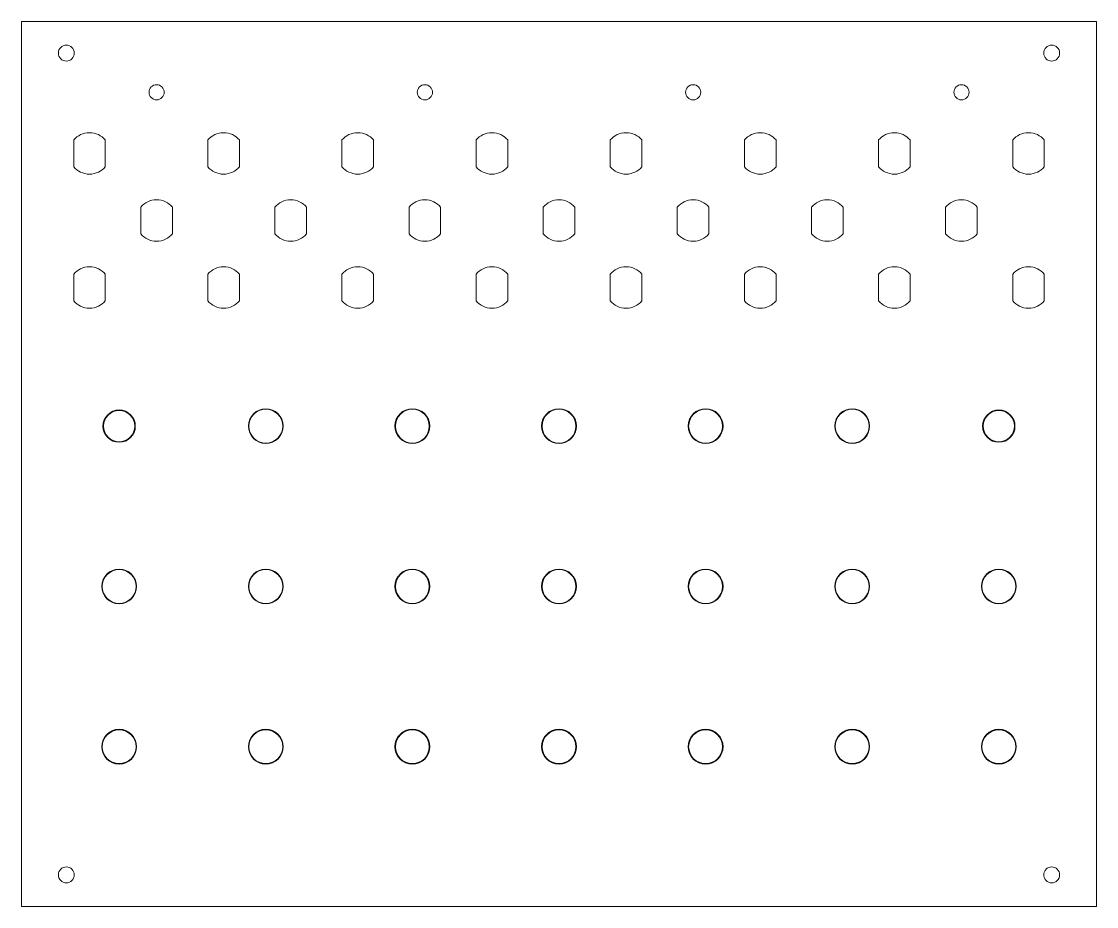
# Model space of a CAD drawing. Header units: millimetres. Extents: x 223 to 439, y -178 to 0.
import ezdxf

# ---------------------------------------------------------------- set-up
doc = ezdxf.new("R2010")
doc.units = ezdxf.units.MM
doc.header["$MEASUREMENT"] = 0
doc.layers.add('drill', color=7, linetype='Continuous', lineweight=0)

# ---------------------------------------------------------------- blocks, each defined once
blk = doc.blocks.new('Block_0')
at = {"layer": 'drill', "transparency": 33554687}
h = blk.add_hatch(color=230, dxfattribs=at)
h.dxf.hatch_style = 2
edge = h.paths.add_edge_path()
edge.add_spline(control_points=[(242.62, -78.09), (240.83, -78.09), (239.37, -79.55), (239.37, -81.34), (239.37, -83.14), (240.83, -84.59), (242.62, -84.59), (244.42, -84.59), (245.87, -83.14), (245.87, -81.34), (245.87, -79.55), (244.42, -78.09), (242.62, -78.09), (242.62, -78.09), (242.62, -78.09), (242.62, -78.09)], knot_values=[0, 0, 0, 0, 1, 1, 1, 2, 2, 2, 3, 3, 3, 4, 4, 4, 5, 5, 5, 5], degree=3, periodic=0)
edge = h.paths.add_edge_path()
edge.add_spline(control_points=[(242.62, -78.19), (244.36, -78.19), (245.77, -79.61), (245.77, -81.34), (245.77, -83.08), (244.36, -84.49), (242.62, -84.49), (240.89, -84.49), (239.47, -83.08), (239.47, -81.34), (239.47, -79.61), (240.89, -78.19), (242.62, -78.19)], knot_values=[0, 0, 0, 0, 1, 1, 1, 2, 2, 2, 3, 3, 3, 4, 4, 4, 4], degree=3, periodic=0)
edge.add_line((242.62, -78.19), (242.62, -78.19))
h = blk.add_hatch(color=230, dxfattribs=at)
h.dxf.hatch_style = 2
edge = h.paths.add_edge_path()
edge.add_spline(control_points=[(272.07, -77.84), (270.14, -77.84), (268.57, -79.41), (268.57, -81.34), (268.57, -83.28), (270.14, -84.84), (272.07, -84.84), (274, -84.84), (275.57, -83.28), (275.57, -81.34), (275.57, -79.41), (274, -77.84), (272.07, -77.84), (272.07, -77.84), (272.07, -77.84), (272.07, -77.84)], knot_values=[0, 0, 0, 0, 1, 1, 1, 2, 2, 2, 3, 3, 3, 4, 4, 4, 5, 5, 5, 5], degree=3, periodic=0)
edge = h.paths.add_edge_path()
edge.add_spline(control_points=[(272.07, -77.94), (273.94, -77.94), (275.47, -79.47), (275.47, -81.34), (275.47, -83.22), (273.94, -84.74), (272.07, -84.74), (270.19, -84.74), (268.67, -83.22), (268.67, -81.34), (268.67, -79.47), (270.19, -77.94), (272.07, -77.94)], knot_values=[0, 0, 0, 0, 1, 1, 1, 2, 2, 2, 3, 3, 3, 4, 4, 4, 4], degree=3, periodic=0)
edge.add_line((272.07, -77.94), (272.07, -77.94))
h = blk.add_hatch(color=230, dxfattribs=at)
h.dxf.hatch_style = 2
edge = h.paths.add_edge_path()
edge.add_spline(control_points=[(301.51, -77.84), (299.58, -77.84), (298.01, -79.41), (298.01, -81.34), (298.01, -83.28), (299.58, -84.84), (301.51, -84.84), (303.45, -84.84), (305.01, -83.28), (305.01, -81.34), (305.01, -79.41), (303.45, -77.84), (301.51, -77.84), (301.51, -77.84), (301.51, -77.84), (301.51, -77.84)], knot_values=[0, 0, 0, 0, 1, 1, 1, 2, 2, 2, 3, 3, 3, 4, 4, 4, 5, 5, 5, 5], degree=3, periodic=0)
edge = h.paths.add_edge_path()
edge.add_spline(control_points=[(301.51, -77.94), (303.39, -77.94), (304.91, -79.47), (304.91, -81.34), (304.91, -83.22), (303.39, -84.74), (301.51, -84.74), (299.64, -84.74), (298.11, -83.22), (298.11, -81.34), (298.11, -79.47), (299.64, -77.94), (301.51, -77.94)], knot_values=[0, 0, 0, 0, 1, 1, 1, 2, 2, 2, 3, 3, 3, 4, 4, 4, 4], degree=3, periodic=0)
edge.add_line((301.51, -77.94), (301.51, -77.94))
h = blk.add_hatch(color=230, dxfattribs=at)
h.dxf.hatch_style = 2
edge = h.paths.add_edge_path()
edge.add_spline(control_points=[(330.96, -77.84), (329.03, -77.84), (327.46, -79.41), (327.46, -81.34), (327.46, -83.28), (329.03, -84.84), (330.96, -84.84), (332.89, -84.84), (334.46, -83.28), (334.46, -81.34), (334.46, -79.41), (332.89, -77.84), (330.96, -77.84), (330.96, -77.84), (330.96, -77.84), (330.96, -77.84)], knot_values=[0, 0, 0, 0, 1, 1, 1, 2, 2, 2, 3, 3, 3, 4, 4, 4, 5, 5, 5, 5], degree=3, periodic=0)
edge = h.paths.add_edge_path()
edge.add_spline(control_points=[(330.96, -77.94), (332.83, -77.94), (334.36, -79.47), (334.36, -81.34), (334.36, -83.22), (332.83, -84.74), (330.96, -84.74), (329.08, -84.74), (327.56, -83.22), (327.56, -81.34), (327.56, -79.47), (329.08, -77.94), (330.96, -77.94)], knot_values=[0, 0, 0, 0, 1, 1, 1, 2, 2, 2, 3, 3, 3, 4, 4, 4, 4], degree=3, periodic=0)
edge.add_line((330.96, -77.94), (330.96, -77.94))
h = blk.add_hatch(color=230, dxfattribs=at)
h.dxf.hatch_style = 2
edge = h.paths.add_edge_path()
edge.add_spline(control_points=[(360.4, -77.84), (358.47, -77.84), (356.9, -79.41), (356.9, -81.34), (356.9, -83.28), (358.47, -84.84), (360.4, -84.84), (362.34, -84.84), (363.9, -83.28), (363.9, -81.34), (363.9, -79.41), (362.34, -77.84), (360.4, -77.84), (360.4, -77.84), (360.4, -77.84), (360.4, -77.84)], knot_values=[0, 0, 0, 0, 1, 1, 1, 2, 2, 2, 3, 3, 3, 4, 4, 4, 5, 5, 5, 5], degree=3, periodic=0)
edge = h.paths.add_edge_path()
edge.add_spline(control_points=[(360.4, -77.94), (362.28, -77.94), (363.8, -79.47), (363.8, -81.34), (363.8, -83.22), (362.28, -84.74), (360.4, -84.74), (358.53, -84.74), (357, -83.22), (357, -81.34), (357, -79.47), (358.53, -77.94), (360.4, -77.94)], knot_values=[0, 0, 0, 0, 1, 1, 1, 2, 2, 2, 3, 3, 3, 4, 4, 4, 4], degree=3, periodic=0)
edge.add_line((360.4, -77.94), (360.4, -77.94))
h = blk.add_hatch(color=230, dxfattribs=at)
h.dxf.hatch_style = 2
edge = h.paths.add_edge_path()
edge.add_spline(control_points=[(389.85, -77.84), (387.91, -77.84), (386.35, -79.41), (386.35, -81.34), (386.35, -83.28), (387.91, -84.84), (389.85, -84.84), (391.78, -84.84), (393.35, -83.28), (393.35, -81.34), (393.35, -79.41), (391.78, -77.84), (389.85, -77.84), (389.85, -77.84), (389.85, -77.84), (389.85, -77.84)], knot_values=[0, 0, 0, 0, 1, 1, 1, 2, 2, 2, 3, 3, 3, 4, 4, 4, 5, 5, 5, 5], degree=3, periodic=0)
edge = h.paths.add_edge_path()
edge.add_spline(control_points=[(389.85, -77.94), (391.72, -77.94), (393.25, -79.47), (393.25, -81.34), (393.25, -83.22), (391.72, -84.74), (389.85, -84.74), (387.97, -84.74), (386.45, -83.22), (386.45, -81.34), (386.45, -79.47), (387.97, -77.94), (389.85, -77.94)], knot_values=[0, 0, 0, 0, 1, 1, 1, 2, 2, 2, 3, 3, 3, 4, 4, 4, 4], degree=3, periodic=0)
edge.add_line((389.85, -77.94), (389.85, -77.94))
h = blk.add_hatch(color=230, dxfattribs=at)
h.dxf.hatch_style = 2
edge = h.paths.add_edge_path()
edge.add_spline(control_points=[(419.29, -78.09), (417.5, -78.09), (416.04, -79.55), (416.04, -81.34), (416.04, -83.14), (417.5, -84.59), (419.29, -84.59), (421.09, -84.59), (422.54, -83.14), (422.54, -81.34), (422.54, -79.55), (421.09, -78.09), (419.29, -78.09), (419.29, -78.09), (419.29, -78.09), (419.29, -78.09)], knot_values=[0, 0, 0, 0, 1, 1, 1, 2, 2, 2, 3, 3, 3, 4, 4, 4, 5, 5, 5, 5], degree=3, periodic=0)
edge = h.paths.add_edge_path()
edge.add_spline(control_points=[(419.29, -78.19), (421.03, -78.19), (422.44, -79.61), (422.44, -81.34), (422.44, -83.08), (421.03, -84.49), (419.29, -84.49), (417.56, -84.49), (416.14, -83.08), (416.14, -81.34), (416.14, -79.61), (417.56, -78.19), (419.29, -78.19)], knot_values=[0, 0, 0, 0, 1, 1, 1, 2, 2, 2, 3, 3, 3, 4, 4, 4, 4], degree=3, periodic=0)
edge.add_line((419.29, -78.19), (419.29, -78.19))
h = blk.add_hatch(color=230, dxfattribs=at)
h.dxf.hatch_style = 2
edge = h.paths.add_edge_path()
edge.add_spline(control_points=[(242.62, -110.05), (240.69, -110.05), (239.12, -111.61), (239.12, -113.55), (239.12, -115.48), (240.69, -117.05), (242.62, -117.05), (244.56, -117.05), (246.12, -115.48), (246.12, -113.55), (246.12, -111.61), (244.56, -110.05), (242.62, -110.05), (242.62, -110.05), (242.62, -110.05), (242.62, -110.05)], knot_values=[0, 0, 0, 0, 1, 1, 1, 2, 2, 2, 3, 3, 3, 4, 4, 4, 5, 5, 5, 5], degree=3, periodic=0)
edge = h.paths.add_edge_path()
edge.add_spline(control_points=[(242.62, -110.15), (244.5, -110.15), (246.02, -111.67), (246.02, -113.55), (246.02, -115.42), (244.5, -116.95), (242.62, -116.95), (240.75, -116.95), (239.22, -115.42), (239.22, -113.55), (239.22, -111.67), (240.75, -110.15), (242.62, -110.15)], knot_values=[0, 0, 0, 0, 1, 1, 1, 2, 2, 2, 3, 3, 3, 4, 4, 4, 4], degree=3, periodic=0)
edge.add_line((242.62, -110.15), (242.62, -110.15))
h = blk.add_hatch(color=230, dxfattribs=at)
h.dxf.hatch_style = 2
edge = h.paths.add_edge_path()
edge.add_spline(control_points=[(272.07, -110.05), (270.14, -110.05), (268.57, -111.61), (268.57, -113.55), (268.57, -115.48), (270.14, -117.05), (272.07, -117.05), (274, -117.05), (275.57, -115.48), (275.57, -113.55), (275.57, -111.61), (274, -110.05), (272.07, -110.05), (272.07, -110.05), (272.07, -110.05), (272.07, -110.05)], knot_values=[0, 0, 0, 0, 1, 1, 1, 2, 2, 2, 3, 3, 3, 4, 4, 4, 5, 5, 5, 5], degree=3, periodic=0)
edge = h.paths.add_edge_path()
edge.add_spline(control_points=[(272.07, -110.15), (273.94, -110.15), (275.47, -111.67), (275.47, -113.55), (275.47, -115.42), (273.94, -116.95), (272.07, -116.95), (270.19, -116.95), (268.67, -115.42), (268.67, -113.55), (268.67, -111.67), (270.19, -110.15), (272.07, -110.15)], knot_values=[0, 0, 0, 0, 1, 1, 1, 2, 2, 2, 3, 3, 3, 4, 4, 4, 4], degree=3, periodic=0)
edge.add_line((272.07, -110.15), (272.07, -110.15))
h = blk.add_hatch(color=230, dxfattribs=at)
h.dxf.hatch_style = 2
edge = h.paths.add_edge_path()
edge.add_spline(control_points=[(301.51, -110.05), (299.58, -110.05), (298.01, -111.61), (298.01, -113.55), (298.01, -115.48), (299.58, -117.05), (301.51, -117.05), (303.45, -117.05), (305.01, -115.48), (305.01, -113.55), (305.01, -111.61), (303.45, -110.05), (301.51, -110.05), (301.51, -110.05), (301.51, -110.05), (301.51, -110.05)], knot_values=[0, 0, 0, 0, 1, 1, 1, 2, 2, 2, 3, 3, 3, 4, 4, 4, 5, 5, 5, 5], degree=3, periodic=0)
edge = h.paths.add_edge_path()
edge.add_spline(control_points=[(301.51, -110.15), (303.39, -110.15), (304.91, -111.67), (304.91, -113.55), (304.91, -115.42), (303.39, -116.95), (301.51, -116.95), (299.64, -116.95), (298.11, -115.42), (298.11, -113.55), (298.11, -111.67), (299.64, -110.15), (301.51, -110.15)], knot_values=[0, 0, 0, 0, 1, 1, 1, 2, 2, 2, 3, 3, 3, 4, 4, 4, 4], degree=3, periodic=0)
edge.add_line((301.51, -110.15), (301.51, -110.15))
h = blk.add_hatch(color=230, dxfattribs=at)
h.dxf.hatch_style = 2
edge = h.paths.add_edge_path()
edge.add_spline(control_points=[(330.96, -110.05), (329.03, -110.05), (327.46, -111.61), (327.46, -113.55), (327.46, -115.48), (329.03, -117.05), (330.96, -117.05), (332.89, -117.05), (334.46, -115.48), (334.46, -113.55), (334.46, -111.61), (332.89, -110.05), (330.96, -110.05), (330.96, -110.05), (330.96, -110.05), (330.96, -110.05)], knot_values=[0, 0, 0, 0, 1, 1, 1, 2, 2, 2, 3, 3, 3, 4, 4, 4, 5, 5, 5, 5], degree=3, periodic=0)
edge = h.paths.add_edge_path()
edge.add_spline(control_points=[(330.96, -110.15), (332.83, -110.15), (334.36, -111.67), (334.36, -113.55), (334.36, -115.42), (332.83, -116.95), (330.96, -116.95), (329.08, -116.95), (327.56, -115.42), (327.56, -113.55), (327.56, -111.67), (329.08, -110.15), (330.96, -110.15)], knot_values=[0, 0, 0, 0, 1, 1, 1, 2, 2, 2, 3, 3, 3, 4, 4, 4, 4], degree=3, periodic=0)
edge.add_line((330.96, -110.15), (330.96, -110.15))
h = blk.add_hatch(color=230, dxfattribs=at)
h.dxf.hatch_style = 2
edge = h.paths.add_edge_path()
edge.add_spline(control_points=[(360.4, -110.05), (358.47, -110.05), (356.9, -111.61), (356.9, -113.55), (356.9, -115.48), (358.47, -117.05), (360.4, -117.05), (362.34, -117.05), (363.9, -115.48), (363.9, -113.55), (363.9, -111.61), (362.34, -110.05), (360.4, -110.05), (360.4, -110.05), (360.4, -110.05), (360.4, -110.05)], knot_values=[0, 0, 0, 0, 1, 1, 1, 2, 2, 2, 3, 3, 3, 4, 4, 4, 5, 5, 5, 5], degree=3, periodic=0)
edge = h.paths.add_edge_path()
edge.add_spline(control_points=[(360.4, -110.15), (362.28, -110.15), (363.8, -111.67), (363.8, -113.55), (363.8, -115.42), (362.28, -116.95), (360.4, -116.95), (358.53, -116.95), (357, -115.42), (357, -113.55), (357, -111.67), (358.53, -110.15), (360.4, -110.15)], knot_values=[0, 0, 0, 0, 1, 1, 1, 2, 2, 2, 3, 3, 3, 4, 4, 4, 4], degree=3, periodic=0)
edge.add_line((360.4, -110.15), (360.4, -110.15))
h = blk.add_hatch(color=230, dxfattribs=at)
h.dxf.hatch_style = 2
edge = h.paths.add_edge_path()
edge.add_spline(control_points=[(389.85, -110.05), (387.91, -110.05), (386.35, -111.61), (386.35, -113.55), (386.35, -115.48), (387.91, -117.05), (389.85, -117.05), (391.78, -117.05), (393.35, -115.48), (393.35, -113.55), (393.35, -111.61), (391.78, -110.05), (389.85, -110.05), (389.85, -110.05), (389.85, -110.05), (389.85, -110.05)], knot_values=[0, 0, 0, 0, 1, 1, 1, 2, 2, 2, 3, 3, 3, 4, 4, 4, 5, 5, 5, 5], degree=3, periodic=0)
edge = h.paths.add_edge_path()
edge.add_spline(control_points=[(389.85, -110.15), (391.72, -110.15), (393.25, -111.67), (393.25, -113.55), (393.25, -115.42), (391.72, -116.95), (389.85, -116.95), (387.97, -116.95), (386.45, -115.42), (386.45, -113.55), (386.45, -111.67), (387.97, -110.15), (389.85, -110.15)], knot_values=[0, 0, 0, 0, 1, 1, 1, 2, 2, 2, 3, 3, 3, 4, 4, 4, 4], degree=3, periodic=0)
edge.add_line((389.85, -110.15), (389.85, -110.15))
h = blk.add_hatch(color=230, dxfattribs=at)
h.dxf.hatch_style = 2
edge = h.paths.add_edge_path()
edge.add_spline(control_points=[(419.29, -110.05), (417.36, -110.05), (415.79, -111.61), (415.79, -113.55), (415.79, -115.48), (417.36, -117.05), (419.29, -117.05), (421.23, -117.05), (422.79, -115.48), (422.79, -113.55), (422.79, -111.61), (421.23, -110.05), (419.29, -110.05), (419.29, -110.05), (419.29, -110.05), (419.29, -110.05)], knot_values=[0, 0, 0, 0, 1, 1, 1, 2, 2, 2, 3, 3, 3, 4, 4, 4, 5, 5, 5, 5], degree=3, periodic=0)
edge = h.paths.add_edge_path()
edge.add_spline(control_points=[(419.29, -110.15), (421.17, -110.15), (422.69, -111.67), (422.69, -113.55), (422.69, -115.42), (421.17, -116.95), (419.29, -116.95), (417.42, -116.95), (415.89, -115.42), (415.89, -113.55), (415.89, -111.67), (417.42, -110.15), (419.29, -110.15)], knot_values=[0, 0, 0, 0, 1, 1, 1, 2, 2, 2, 3, 3, 3, 4, 4, 4, 4], degree=3, periodic=0)
edge.add_line((419.29, -110.15), (419.29, -110.15))
h = blk.add_hatch(color=230, dxfattribs=at)
h.dxf.hatch_style = 2
edge = h.paths.add_edge_path()
edge.add_spline(control_points=[(242.62, -142.25), (240.69, -142.25), (239.12, -143.82), (239.12, -145.75), (239.12, -147.68), (240.69, -149.25), (242.62, -149.25), (244.56, -149.25), (246.12, -147.68), (246.12, -145.75), (246.12, -143.82), (244.56, -142.25), (242.62, -142.25), (242.62, -142.25), (242.62, -142.25), (242.62, -142.25)], knot_values=[0, 0, 0, 0, 1, 1, 1, 2, 2, 2, 3, 3, 3, 4, 4, 4, 5, 5, 5, 5], degree=3, periodic=0)
edge = h.paths.add_edge_path()
edge.add_spline(control_points=[(242.62, -142.35), (244.5, -142.35), (246.02, -143.88), (246.02, -145.75), (246.02, -147.63), (244.5, -149.15), (242.62, -149.15), (240.75, -149.15), (239.22, -147.63), (239.22, -145.75), (239.22, -143.88), (240.75, -142.35), (242.62, -142.35)], knot_values=[0, 0, 0, 0, 1, 1, 1, 2, 2, 2, 3, 3, 3, 4, 4, 4, 4], degree=3, periodic=0)
edge.add_line((242.62, -142.35), (242.62, -142.35))
h = blk.add_hatch(color=230, dxfattribs=at)
h.dxf.hatch_style = 2
edge = h.paths.add_edge_path()
edge.add_spline(control_points=[(272.07, -142.25), (270.14, -142.25), (268.57, -143.82), (268.57, -145.75), (268.57, -147.68), (270.14, -149.25), (272.07, -149.25), (274, -149.25), (275.57, -147.68), (275.57, -145.75), (275.57, -143.82), (274, -142.25), (272.07, -142.25), (272.07, -142.25), (272.07, -142.25), (272.07, -142.25)], knot_values=[0, 0, 0, 0, 1, 1, 1, 2, 2, 2, 3, 3, 3, 4, 4, 4, 5, 5, 5, 5], degree=3, periodic=0)
edge = h.paths.add_edge_path()
edge.add_spline(control_points=[(272.07, -142.35), (273.94, -142.35), (275.47, -143.88), (275.47, -145.75), (275.47, -147.63), (273.94, -149.15), (272.07, -149.15), (270.19, -149.15), (268.67, -147.63), (268.67, -145.75), (268.67, -143.88), (270.19, -142.35), (272.07, -142.35)], knot_values=[0, 0, 0, 0, 1, 1, 1, 2, 2, 2, 3, 3, 3, 4, 4, 4, 4], degree=3, periodic=0)
edge.add_line((272.07, -142.35), (272.07, -142.35))
h = blk.add_hatch(color=230, dxfattribs=at)
h.dxf.hatch_style = 2
edge = h.paths.add_edge_path()
edge.add_spline(control_points=[(301.51, -142.25), (299.58, -142.25), (298.01, -143.82), (298.01, -145.75), (298.01, -147.68), (299.58, -149.25), (301.51, -149.25), (303.45, -149.25), (305.01, -147.68), (305.01, -145.75), (305.01, -143.82), (303.45, -142.25), (301.51, -142.25), (301.51, -142.25), (301.51, -142.25), (301.51, -142.25)], knot_values=[0, 0, 0, 0, 1, 1, 1, 2, 2, 2, 3, 3, 3, 4, 4, 4, 5, 5, 5, 5], degree=3, periodic=0)
edge = h.paths.add_edge_path()
edge.add_spline(control_points=[(301.51, -142.35), (303.39, -142.35), (304.91, -143.88), (304.91, -145.75), (304.91, -147.63), (303.39, -149.15), (301.51, -149.15), (299.64, -149.15), (298.11, -147.63), (298.11, -145.75), (298.11, -143.88), (299.64, -142.35), (301.51, -142.35)], knot_values=[0, 0, 0, 0, 1, 1, 1, 2, 2, 2, 3, 3, 3, 4, 4, 4, 4], degree=3, periodic=0)
edge.add_line((301.51, -142.35), (301.51, -142.35))
h = blk.add_hatch(color=230, dxfattribs=at)
h.dxf.hatch_style = 2
edge = h.paths.add_edge_path()
edge.add_spline(control_points=[(330.96, -142.25), (329.03, -142.25), (327.46, -143.82), (327.46, -145.75), (327.46, -147.68), (329.03, -149.25), (330.96, -149.25), (332.89, -149.25), (334.46, -147.68), (334.46, -145.75), (334.46, -143.82), (332.89, -142.25), (330.96, -142.25), (330.96, -142.25), (330.96, -142.25), (330.96, -142.25)], knot_values=[0, 0, 0, 0, 1, 1, 1, 2, 2, 2, 3, 3, 3, 4, 4, 4, 5, 5, 5, 5], degree=3, periodic=0)
edge = h.paths.add_edge_path()
edge.add_spline(control_points=[(330.96, -142.35), (332.83, -142.35), (334.36, -143.88), (334.36, -145.75), (334.36, -147.63), (332.83, -149.15), (330.96, -149.15), (329.08, -149.15), (327.56, -147.63), (327.56, -145.75), (327.56, -143.88), (329.08, -142.35), (330.96, -142.35)], knot_values=[0, 0, 0, 0, 1, 1, 1, 2, 2, 2, 3, 3, 3, 4, 4, 4, 4], degree=3, periodic=0)
edge.add_line((330.96, -142.35), (330.96, -142.35))
h = blk.add_hatch(color=230, dxfattribs=at)
h.dxf.hatch_style = 2
edge = h.paths.add_edge_path()
edge.add_spline(control_points=[(360.4, -142.25), (358.47, -142.25), (356.9, -143.82), (356.9, -145.75), (356.9, -147.68), (358.47, -149.25), (360.4, -149.25), (362.34, -149.25), (363.9, -147.68), (363.9, -145.75), (363.9, -143.82), (362.34, -142.25), (360.4, -142.25), (360.4, -142.25), (360.4, -142.25), (360.4, -142.25)], knot_values=[0, 0, 0, 0, 1, 1, 1, 2, 2, 2, 3, 3, 3, 4, 4, 4, 5, 5, 5, 5], degree=3, periodic=0)
edge = h.paths.add_edge_path()
edge.add_spline(control_points=[(360.4, -142.35), (362.28, -142.35), (363.8, -143.88), (363.8, -145.75), (363.8, -147.63), (362.28, -149.15), (360.4, -149.15), (358.53, -149.15), (357, -147.63), (357, -145.75), (357, -143.88), (358.53, -142.35), (360.4, -142.35)], knot_values=[0, 0, 0, 0, 1, 1, 1, 2, 2, 2, 3, 3, 3, 4, 4, 4, 4], degree=3, periodic=0)
edge.add_line((360.4, -142.35), (360.4, -142.35))
h = blk.add_hatch(color=230, dxfattribs=at)
h.dxf.hatch_style = 2
edge = h.paths.add_edge_path()
edge.add_spline(control_points=[(389.85, -142.25), (387.91, -142.25), (386.35, -143.82), (386.35, -145.75), (386.35, -147.68), (387.91, -149.25), (389.85, -149.25), (391.78, -149.25), (393.35, -147.68), (393.35, -145.75), (393.35, -143.82), (391.78, -142.25), (389.85, -142.25), (389.85, -142.25), (389.85, -142.25), (389.85, -142.25)], knot_values=[0, 0, 0, 0, 1, 1, 1, 2, 2, 2, 3, 3, 3, 4, 4, 4, 5, 5, 5, 5], degree=3, periodic=0)
edge = h.paths.add_edge_path()
edge.add_spline(control_points=[(389.85, -142.35), (391.72, -142.35), (393.25, -143.88), (393.25, -145.75), (393.25, -147.63), (391.72, -149.15), (389.85, -149.15), (387.97, -149.15), (386.45, -147.63), (386.45, -145.75), (386.45, -143.88), (387.97, -142.35), (389.85, -142.35)], knot_values=[0, 0, 0, 0, 1, 1, 1, 2, 2, 2, 3, 3, 3, 4, 4, 4, 4], degree=3, periodic=0)
edge.add_line((389.85, -142.35), (389.85, -142.35))
h = blk.add_hatch(color=230, dxfattribs=at)
h.dxf.hatch_style = 2
edge = h.paths.add_edge_path()
edge.add_spline(control_points=[(419.29, -142.25), (417.36, -142.25), (415.79, -143.82), (415.79, -145.75), (415.79, -147.68), (417.36, -149.25), (419.29, -149.25), (421.23, -149.25), (422.79, -147.68), (422.79, -145.75), (422.79, -143.82), (421.23, -142.25), (419.29, -142.25), (419.29, -142.25), (419.29, -142.25), (419.29, -142.25)], knot_values=[0, 0, 0, 0, 1, 1, 1, 2, 2, 2, 3, 3, 3, 4, 4, 4, 5, 5, 5, 5], degree=3, periodic=0)
edge = h.paths.add_edge_path()
edge.add_spline(control_points=[(419.29, -142.35), (421.17, -142.35), (422.69, -143.88), (422.69, -145.75), (422.69, -147.63), (421.17, -149.15), (419.29, -149.15), (417.42, -149.15), (415.89, -147.63), (415.89, -145.75), (415.89, -143.88), (417.42, -142.35), (419.29, -142.35)], knot_values=[0, 0, 0, 0, 1, 1, 1, 2, 2, 2, 3, 3, 3, 4, 4, 4, 4], degree=3, periodic=0)
edge.add_line((419.29, -142.35), (419.29, -142.35))
at = {"layer": 'drill', "color": 230, "lineweight": 5}
blk.add_lwpolyline([(438.91, -177.85), (223.01, -177.85), (223.01, -0.05), (438.91, -0.05)], close=True, dxfattribs=at)
for centre in [(232.01, -6.4), (429.91, -6.4), (232.01, -171.5), (429.91, -171.5)]:
    blk.add_circle(centre, 1.6, dxfattribs=at)
for points, knots in [([(250.14, -12.75), (249.3, -12.75), (248.62, -13.44), (248.62, -14.28), (248.62, -15.12), (249.3, -15.8), (250.14, -15.8), (250.98, -15.8), (251.67, -15.12), (251.67, -14.28), (251.67, -13.44), (250.98, -12.75), (250.14, -12.75)], [0, 0, 0, 0, 1, 1, 1, 2, 2, 2, 3, 3, 3, 4, 4, 4, 4]), ([(304.02, -12.75), (303.18, -12.75), (302.5, -13.44), (302.5, -14.28), (302.5, -15.12), (303.18, -15.8), (304.02, -15.8), (304.87, -15.8), (305.55, -15.12), (305.55, -14.28), (305.55, -13.44), (304.87, -12.75), (304.02, -12.75)], [0, 0, 0, 0, 1, 1, 1, 2, 2, 2, 3, 3, 3, 4, 4, 4, 4]), ([(357.9, -12.75), (357.06, -12.75), (356.38, -13.44), (356.38, -14.28), (356.38, -15.12), (357.06, -15.8), (357.9, -15.8), (358.75, -15.8), (359.43, -15.12), (359.43, -14.28), (359.43, -13.44), (358.75, -12.75), (357.9, -12.75)], [0, 0, 0, 0, 1, 1, 1, 2, 2, 2, 3, 3, 3, 4, 4, 4, 4]), ([(411.79, -12.75), (410.94, -12.75), (410.26, -13.44), (410.26, -14.28), (410.26, -15.12), (410.94, -15.8), (411.79, -15.8), (412.63, -15.8), (413.31, -15.12), (413.31, -14.28), (413.31, -13.44), (412.63, -12.75), (411.79, -12.75)], [0, 0, 0, 0, 1, 1, 1, 2, 2, 2, 3, 3, 3, 4, 4, 4, 4]), ([(233.49, -23.86), (233.49, -23.86), (233.49, -29.24), (233.49, -29.24), (234.25, -30.14), (235.39, -30.72), (236.66, -30.72), (237.94, -30.72), (239.08, -30.14), (239.84, -29.24), (239.84, -29.24), (239.84, -23.86), (239.84, -23.86), (239.08, -22.96), (237.94, -22.39), (236.66, -22.39), (235.39, -22.39), (234.25, -22.96), (233.49, -23.86)], [0, 0, 0, 0, 1, 1, 1, 2, 2, 2, 3, 3, 3, 4, 4, 4, 5, 5, 5, 6, 6, 6, 6]), ([(260.43, -23.86), (260.43, -23.86), (260.43, -29.24), (260.43, -29.24), (261.19, -30.14), (262.33, -30.72), (263.61, -30.72), (264.88, -30.72), (266.02, -30.14), (266.78, -29.24), (266.78, -29.24), (266.78, -23.86), (266.78, -23.86), (266.02, -22.96), (264.88, -22.39), (263.61, -22.39), (262.33, -22.39), (261.19, -22.96), (260.43, -23.86)], [0, 0, 0, 0, 1, 1, 1, 2, 2, 2, 3, 3, 3, 4, 4, 4, 5, 5, 5, 6, 6, 6, 6]), ([(287.37, -23.86), (287.37, -23.86), (287.37, -29.24), (287.37, -29.24), (288.14, -30.14), (289.27, -30.72), (290.55, -30.72), (291.82, -30.72), (292.96, -30.14), (293.72, -29.24), (293.72, -29.24), (293.72, -23.86), (293.72, -23.86), (292.96, -22.96), (291.82, -22.39), (290.55, -22.39), (289.27, -22.39), (288.14, -22.96), (287.37, -23.86)], [0, 0, 0, 0, 1, 1, 1, 2, 2, 2, 3, 3, 3, 4, 4, 4, 5, 5, 5, 6, 6, 6, 6]), ([(314.31, -23.86), (314.31, -23.86), (314.31, -29.24), (314.31, -29.24), (315.08, -30.14), (316.21, -30.72), (317.49, -30.72), (318.76, -30.72), (319.9, -30.14), (320.66, -29.24), (320.66, -29.24), (320.66, -23.86), (320.66, -23.86), (319.9, -22.96), (318.76, -22.39), (317.49, -22.39), (316.21, -22.39), (315.08, -22.96), (314.31, -23.86)], [0, 0, 0, 0, 1, 1, 1, 2, 2, 2, 3, 3, 3, 4, 4, 4, 5, 5, 5, 6, 6, 6, 6]), ([(341.25, -23.86), (341.25, -23.86), (341.25, -29.24), (341.25, -29.24), (342.02, -30.14), (343.16, -30.72), (344.43, -30.72), (345.7, -30.72), (346.84, -30.14), (347.6, -29.24), (347.6, -29.24), (347.6, -23.86), (347.6, -23.86), (346.84, -22.96), (345.7, -22.39), (344.43, -22.39), (343.16, -22.39), (342.02, -22.96), (341.25, -23.86)], [0, 0, 0, 0, 1, 1, 1, 2, 2, 2, 3, 3, 3, 4, 4, 4, 5, 5, 5, 6, 6, 6, 6]), ([(368.2, -23.86), (368.2, -23.86), (368.2, -29.24), (368.2, -29.24), (368.96, -30.14), (370.1, -30.72), (371.37, -30.72), (372.64, -30.72), (373.78, -30.14), (374.55, -29.24), (374.55, -29.24), (374.55, -23.86), (374.55, -23.86), (373.78, -22.96), (372.64, -22.39), (371.37, -22.39), (370.1, -22.39), (368.96, -22.96), (368.2, -23.86)], [0, 0, 0, 0, 1, 1, 1, 2, 2, 2, 3, 3, 3, 4, 4, 4, 5, 5, 5, 6, 6, 6, 6]), ([(395.14, -23.86), (395.14, -23.86), (395.14, -29.24), (395.14, -29.24), (395.9, -30.14), (397.04, -30.72), (398.31, -30.72), (399.58, -30.72), (400.72, -30.14), (401.49, -29.24), (401.49, -29.24), (401.49, -23.86), (401.49, -23.86), (400.72, -22.96), (399.58, -22.39), (398.31, -22.39), (397.04, -22.39), (395.9, -22.96), (395.14, -23.86)], [0, 0, 0, 0, 1, 1, 1, 2, 2, 2, 3, 3, 3, 4, 4, 4, 5, 5, 5, 6, 6, 6, 6]), ([(422.08, -23.86), (422.08, -23.86), (422.08, -29.24), (422.08, -29.24), (422.84, -30.14), (423.98, -30.72), (425.25, -30.72), (426.53, -30.72), (427.66, -30.14), (428.43, -29.24), (428.43, -29.24), (428.43, -23.86), (428.43, -23.86), (427.66, -22.96), (426.53, -22.39), (425.25, -22.39), (423.98, -22.39), (422.84, -22.96), (422.08, -23.86)], [0, 0, 0, 0, 1, 1, 1, 2, 2, 2, 3, 3, 3, 4, 4, 4, 5, 5, 5, 6, 6, 6, 6]), ([(246.96, -37.33), (246.96, -37.33), (246.96, -42.72), (246.96, -42.72), (247.72, -43.62), (248.86, -44.19), (250.14, -44.19), (251.41, -44.19), (252.55, -43.62), (253.31, -42.72), (253.31, -42.72), (253.31, -37.33), (253.31, -37.33), (252.55, -36.43), (251.41, -35.86), (250.14, -35.86), (248.86, -35.86), (247.72, -36.43), (246.96, -37.33)], [0, 0, 0, 0, 1, 1, 1, 2, 2, 2, 3, 3, 3, 4, 4, 4, 5, 5, 5, 6, 6, 6, 6]), ([(273.9, -37.33), (273.9, -37.33), (273.9, -42.72), (273.9, -42.72), (274.67, -43.62), (275.8, -44.19), (277.08, -44.19), (278.35, -44.19), (279.49, -43.62), (280.25, -42.72), (280.25, -42.72), (280.25, -37.33), (280.25, -37.33), (279.49, -36.43), (278.35, -35.86), (277.08, -35.86), (275.8, -35.86), (274.67, -36.43), (273.9, -37.33)], [0, 0, 0, 0, 1, 1, 1, 2, 2, 2, 3, 3, 3, 4, 4, 4, 5, 5, 5, 6, 6, 6, 6]), ([(300.84, -37.33), (300.84, -37.33), (300.84, -42.72), (300.84, -42.72), (301.61, -43.62), (302.74, -44.19), (304.02, -44.19), (305.29, -44.19), (306.43, -43.62), (307.19, -42.72), (307.19, -42.72), (307.19, -37.33), (307.19, -37.33), (306.43, -36.43), (305.29, -35.86), (304.02, -35.86), (302.74, -35.86), (301.61, -36.43), (300.84, -37.33)], [0, 0, 0, 0, 1, 1, 1, 2, 2, 2, 3, 3, 3, 4, 4, 4, 5, 5, 5, 6, 6, 6, 6]), ([(327.78, -37.33), (327.78, -37.33), (327.78, -42.72), (327.78, -42.72), (328.55, -43.62), (329.69, -44.19), (330.96, -44.19), (332.23, -44.19), (333.37, -43.62), (334.13, -42.72), (334.13, -42.72), (334.13, -37.33), (334.13, -37.33), (333.37, -36.43), (332.23, -35.86), (330.96, -35.86), (329.69, -35.86), (328.55, -36.43), (327.78, -37.33)], [0, 0, 0, 0, 1, 1, 1, 2, 2, 2, 3, 3, 3, 4, 4, 4, 5, 5, 5, 6, 6, 6, 6]), ([(354.72, -37.33), (354.72, -37.33), (354.72, -42.72), (354.72, -42.72), (355.49, -43.62), (356.63, -44.19), (357.9, -44.19), (359.17, -44.19), (360.31, -43.62), (361.07, -42.72), (361.07, -42.72), (361.07, -37.33), (361.07, -37.33), (360.31, -36.43), (359.17, -35.86), (357.9, -35.86), (356.63, -35.86), (355.49, -36.43), (354.72, -37.33)], [0, 0, 0, 0, 1, 1, 1, 2, 2, 2, 3, 3, 3, 4, 4, 4, 5, 5, 5, 6, 6, 6, 6]), ([(381.67, -37.33), (381.67, -37.33), (381.67, -42.72), (381.67, -42.72), (382.43, -43.62), (383.57, -44.19), (384.84, -44.19), (386.11, -44.19), (387.25, -43.62), (388.02, -42.72), (388.02, -42.72), (388.02, -37.33), (388.02, -37.33), (387.25, -36.43), (386.11, -35.86), (384.84, -35.86), (383.57, -35.86), (382.43, -36.43), (381.67, -37.33)], [0, 0, 0, 0, 1, 1, 1, 2, 2, 2, 3, 3, 3, 4, 4, 4, 5, 5, 5, 6, 6, 6, 6]), ([(408.61, -37.33), (408.61, -37.33), (408.61, -42.72), (408.61, -42.72), (409.37, -43.62), (410.51, -44.19), (411.78, -44.19), (413.05, -44.19), (414.19, -43.62), (414.96, -42.72), (414.96, -42.72), (414.96, -37.33), (414.96, -37.33), (414.19, -36.43), (413.05, -35.86), (411.78, -35.86), (410.51, -35.86), (409.37, -36.43), (408.61, -37.33)], [0, 0, 0, 0, 1, 1, 1, 2, 2, 2, 3, 3, 3, 4, 4, 4, 5, 5, 5, 6, 6, 6, 6]), ([(233.49, -50.8), (233.49, -50.8), (233.49, -56.19), (233.49, -56.19), (234.25, -57.09), (235.39, -57.66), (236.66, -57.66), (237.94, -57.66), (239.08, -57.09), (239.84, -56.19), (239.84, -56.19), (239.84, -50.8), (239.84, -50.8), (239.08, -49.9), (237.94, -49.33), (236.66, -49.33), (235.39, -49.33), (234.25, -49.9), (233.49, -50.8)], [0, 0, 0, 0, 1, 1, 1, 2, 2, 2, 3, 3, 3, 4, 4, 4, 5, 5, 5, 6, 6, 6, 6]), ([(260.43, -50.8), (260.43, -50.8), (260.43, -56.19), (260.43, -56.19), (261.19, -57.09), (262.33, -57.66), (263.61, -57.66), (264.88, -57.66), (266.02, -57.09), (266.78, -56.19), (266.78, -56.19), (266.78, -50.8), (266.78, -50.8), (266.02, -49.9), (264.88, -49.33), (263.61, -49.33), (262.33, -49.33), (261.19, -49.9), (260.43, -50.8)], [0, 0, 0, 0, 1, 1, 1, 2, 2, 2, 3, 3, 3, 4, 4, 4, 5, 5, 5, 6, 6, 6, 6]), ([(287.37, -50.8), (287.37, -50.8), (287.37, -56.19), (287.37, -56.19), (288.14, -57.09), (289.27, -57.66), (290.55, -57.66), (291.82, -57.66), (292.96, -57.09), (293.72, -56.19), (293.72, -56.19), (293.72, -50.8), (293.72, -50.8), (292.96, -49.9), (291.82, -49.33), (290.55, -49.33), (289.27, -49.33), (288.14, -49.9), (287.37, -50.8)], [0, 0, 0, 0, 1, 1, 1, 2, 2, 2, 3, 3, 3, 4, 4, 4, 5, 5, 5, 6, 6, 6, 6]), ([(314.31, -50.8), (314.31, -50.8), (314.31, -56.19), (314.31, -56.19), (315.08, -57.09), (316.21, -57.66), (317.49, -57.66), (318.76, -57.66), (319.9, -57.09), (320.66, -56.19), (320.66, -56.19), (320.66, -50.8), (320.66, -50.8), (319.9, -49.9), (318.76, -49.33), (317.49, -49.33), (316.21, -49.33), (315.08, -49.9), (314.31, -50.8)], [0, 0, 0, 0, 1, 1, 1, 2, 2, 2, 3, 3, 3, 4, 4, 4, 5, 5, 5, 6, 6, 6, 6]), ([(341.25, -50.8), (341.25, -50.8), (341.25, -56.19), (341.25, -56.19), (342.02, -57.09), (343.16, -57.66), (344.43, -57.66), (345.7, -57.66), (346.84, -57.09), (347.6, -56.19), (347.6, -56.19), (347.6, -50.8), (347.6, -50.8), (346.84, -49.9), (345.7, -49.33), (344.43, -49.33), (343.16, -49.33), (342.02, -49.9), (341.25, -50.8)], [0, 0, 0, 0, 1, 1, 1, 2, 2, 2, 3, 3, 3, 4, 4, 4, 5, 5, 5, 6, 6, 6, 6]), ([(368.2, -50.8), (368.2, -50.8), (368.2, -56.19), (368.2, -56.19), (368.96, -57.09), (370.1, -57.66), (371.37, -57.66), (372.64, -57.66), (373.78, -57.09), (374.55, -56.19), (374.55, -56.19), (374.55, -50.8), (374.55, -50.8), (373.78, -49.9), (372.64, -49.33), (371.37, -49.33), (370.1, -49.33), (368.96, -49.9), (368.2, -50.8)], [0, 0, 0, 0, 1, 1, 1, 2, 2, 2, 3, 3, 3, 4, 4, 4, 5, 5, 5, 6, 6, 6, 6]), ([(395.14, -50.8), (395.14, -50.8), (395.14, -56.19), (395.14, -56.19), (395.9, -57.09), (397.04, -57.66), (398.31, -57.66), (399.58, -57.66), (400.72, -57.09), (401.49, -56.19), (401.49, -56.19), (401.49, -50.8), (401.49, -50.8), (400.72, -49.9), (399.58, -49.33), (398.31, -49.33), (397.04, -49.33), (395.9, -49.9), (395.14, -50.8)], [0, 0, 0, 0, 1, 1, 1, 2, 2, 2, 3, 3, 3, 4, 4, 4, 5, 5, 5, 6, 6, 6, 6]), ([(422.08, -50.8), (422.08, -50.8), (422.08, -56.19), (422.08, -56.19), (422.84, -57.09), (423.98, -57.66), (425.25, -57.66), (426.53, -57.66), (427.66, -57.09), (428.43, -56.19), (428.43, -56.19), (428.43, -50.8), (428.43, -50.8), (427.66, -49.9), (426.53, -49.33), (425.25, -49.33), (423.98, -49.33), (422.84, -49.9), (422.08, -50.8)], [0, 0, 0, 0, 1, 1, 1, 2, 2, 2, 3, 3, 3, 4, 4, 4, 5, 5, 5, 6, 6, 6, 6])]:
    blk.add_open_spline(points, degree=3, knots=knots, dxfattribs=at)
at = {"layer": 'drill'}
for points, knots in [([(242.62, -78.09), (240.83, -78.09), (239.37, -79.55), (239.37, -81.34), (239.37, -83.14), (240.83, -84.59), (242.62, -84.59), (244.42, -84.59), (245.87, -83.14), (245.87, -81.34), (245.87, -79.55), (244.42, -78.09), (242.62, -78.09), (242.62, -78.09), (242.62, -78.09), (242.62, -78.09)], [0, 0, 0, 0, 1, 1, 1, 2, 2, 2, 3, 3, 3, 4, 4, 4, 5, 5, 5, 5]), ([(242.62, -78.19), (244.36, -78.19), (245.77, -79.61), (245.77, -81.34), (245.77, -83.08), (244.36, -84.49), (242.62, -84.49), (240.89, -84.49), (239.47, -83.08), (239.47, -81.34), (239.47, -79.61), (240.89, -78.19), (242.62, -78.19)], [0, 0, 0, 0, 1, 1, 1, 2, 2, 2, 3, 3, 3, 4, 4, 4, 4]), ([(272.07, -77.84), (270.14, -77.84), (268.57, -79.41), (268.57, -81.34), (268.57, -83.28), (270.14, -84.84), (272.07, -84.84), (274, -84.84), (275.57, -83.28), (275.57, -81.34), (275.57, -79.41), (274, -77.84), (272.07, -77.84), (272.07, -77.84), (272.07, -77.84), (272.07, -77.84)], [0, 0, 0, 0, 1, 1, 1, 2, 2, 2, 3, 3, 3, 4, 4, 4, 5, 5, 5, 5]), ([(272.07, -77.94), (273.94, -77.94), (275.47, -79.47), (275.47, -81.34), (275.47, -83.22), (273.94, -84.74), (272.07, -84.74), (270.19, -84.74), (268.67, -83.22), (268.67, -81.34), (268.67, -79.47), (270.19, -77.94), (272.07, -77.94)], [0, 0, 0, 0, 1, 1, 1, 2, 2, 2, 3, 3, 3, 4, 4, 4, 4]), ([(301.51, -77.84), (299.58, -77.84), (298.01, -79.41), (298.01, -81.34), (298.01, -83.28), (299.58, -84.84), (301.51, -84.84), (303.45, -84.84), (305.01, -83.28), (305.01, -81.34), (305.01, -79.41), (303.45, -77.84), (301.51, -77.84), (301.51, -77.84), (301.51, -77.84), (301.51, -77.84)], [0, 0, 0, 0, 1, 1, 1, 2, 2, 2, 3, 3, 3, 4, 4, 4, 5, 5, 5, 5]), ([(301.51, -77.94), (303.39, -77.94), (304.91, -79.47), (304.91, -81.34), (304.91, -83.22), (303.39, -84.74), (301.51, -84.74), (299.64, -84.74), (298.11, -83.22), (298.11, -81.34), (298.11, -79.47), (299.64, -77.94), (301.51, -77.94)], [0, 0, 0, 0, 1, 1, 1, 2, 2, 2, 3, 3, 3, 4, 4, 4, 4]), ([(330.96, -77.84), (329.03, -77.84), (327.46, -79.41), (327.46, -81.34), (327.46, -83.28), (329.03, -84.84), (330.96, -84.84), (332.89, -84.84), (334.46, -83.28), (334.46, -81.34), (334.46, -79.41), (332.89, -77.84), (330.96, -77.84), (330.96, -77.84), (330.96, -77.84), (330.96, -77.84)], [0, 0, 0, 0, 1, 1, 1, 2, 2, 2, 3, 3, 3, 4, 4, 4, 5, 5, 5, 5]), ([(330.96, -77.94), (332.83, -77.94), (334.36, -79.47), (334.36, -81.34), (334.36, -83.22), (332.83, -84.74), (330.96, -84.74), (329.08, -84.74), (327.56, -83.22), (327.56, -81.34), (327.56, -79.47), (329.08, -77.94), (330.96, -77.94)], [0, 0, 0, 0, 1, 1, 1, 2, 2, 2, 3, 3, 3, 4, 4, 4, 4]), ([(360.4, -77.84), (358.47, -77.84), (356.9, -79.41), (356.9, -81.34), (356.9, -83.28), (358.47, -84.84), (360.4, -84.84), (362.34, -84.84), (363.9, -83.28), (363.9, -81.34), (363.9, -79.41), (362.34, -77.84), (360.4, -77.84), (360.4, -77.84), (360.4, -77.84), (360.4, -77.84)], [0, 0, 0, 0, 1, 1, 1, 2, 2, 2, 3, 3, 3, 4, 4, 4, 5, 5, 5, 5]), ([(360.4, -77.94), (362.28, -77.94), (363.8, -79.47), (363.8, -81.34), (363.8, -83.22), (362.28, -84.74), (360.4, -84.74), (358.53, -84.74), (357, -83.22), (357, -81.34), (357, -79.47), (358.53, -77.94), (360.4, -77.94)], [0, 0, 0, 0, 1, 1, 1, 2, 2, 2, 3, 3, 3, 4, 4, 4, 4]), ([(389.85, -77.84), (387.91, -77.84), (386.35, -79.41), (386.35, -81.34), (386.35, -83.28), (387.91, -84.84), (389.85, -84.84), (391.78, -84.84), (393.35, -83.28), (393.35, -81.34), (393.35, -79.41), (391.78, -77.84), (389.85, -77.84), (389.85, -77.84), (389.85, -77.84), (389.85, -77.84)], [0, 0, 0, 0, 1, 1, 1, 2, 2, 2, 3, 3, 3, 4, 4, 4, 5, 5, 5, 5]), ([(389.85, -77.94), (391.72, -77.94), (393.25, -79.47), (393.25, -81.34), (393.25, -83.22), (391.72, -84.74), (389.85, -84.74), (387.97, -84.74), (386.45, -83.22), (386.45, -81.34), (386.45, -79.47), (387.97, -77.94), (389.85, -77.94)], [0, 0, 0, 0, 1, 1, 1, 2, 2, 2, 3, 3, 3, 4, 4, 4, 4]), ([(419.29, -78.09), (417.5, -78.09), (416.04, -79.55), (416.04, -81.34), (416.04, -83.14), (417.5, -84.59), (419.29, -84.59), (421.09, -84.59), (422.54, -83.14), (422.54, -81.34), (422.54, -79.55), (421.09, -78.09), (419.29, -78.09), (419.29, -78.09), (419.29, -78.09), (419.29, -78.09)], [0, 0, 0, 0, 1, 1, 1, 2, 2, 2, 3, 3, 3, 4, 4, 4, 5, 5, 5, 5]), ([(419.29, -78.19), (421.03, -78.19), (422.44, -79.61), (422.44, -81.34), (422.44, -83.08), (421.03, -84.49), (419.29, -84.49), (417.56, -84.49), (416.14, -83.08), (416.14, -81.34), (416.14, -79.61), (417.56, -78.19), (419.29, -78.19)], [0, 0, 0, 0, 1, 1, 1, 2, 2, 2, 3, 3, 3, 4, 4, 4, 4]), ([(242.62, -110.05), (240.69, -110.05), (239.12, -111.61), (239.12, -113.55), (239.12, -115.48), (240.69, -117.05), (242.62, -117.05), (244.56, -117.05), (246.12, -115.48), (246.12, -113.55), (246.12, -111.61), (244.56, -110.05), (242.62, -110.05), (242.62, -110.05), (242.62, -110.05), (242.62, -110.05)], [0, 0, 0, 0, 1, 1, 1, 2, 2, 2, 3, 3, 3, 4, 4, 4, 5, 5, 5, 5]), ([(272.07, -110.05), (270.14, -110.05), (268.57, -111.61), (268.57, -113.55), (268.57, -115.48), (270.14, -117.05), (272.07, -117.05), (274, -117.05), (275.57, -115.48), (275.57, -113.55), (275.57, -111.61), (274, -110.05), (272.07, -110.05), (272.07, -110.05), (272.07, -110.05), (272.07, -110.05)], [0, 0, 0, 0, 1, 1, 1, 2, 2, 2, 3, 3, 3, 4, 4, 4, 5, 5, 5, 5]), ([(301.51, -110.05), (299.58, -110.05), (298.01, -111.61), (298.01, -113.55), (298.01, -115.48), (299.58, -117.05), (301.51, -117.05), (303.45, -117.05), (305.01, -115.48), (305.01, -113.55), (305.01, -111.61), (303.45, -110.05), (301.51, -110.05), (301.51, -110.05), (301.51, -110.05), (301.51, -110.05)], [0, 0, 0, 0, 1, 1, 1, 2, 2, 2, 3, 3, 3, 4, 4, 4, 5, 5, 5, 5]), ([(330.96, -110.05), (329.03, -110.05), (327.46, -111.61), (327.46, -113.55), (327.46, -115.48), (329.03, -117.05), (330.96, -117.05), (332.89, -117.05), (334.46, -115.48), (334.46, -113.55), (334.46, -111.61), (332.89, -110.05), (330.96, -110.05), (330.96, -110.05), (330.96, -110.05), (330.96, -110.05)], [0, 0, 0, 0, 1, 1, 1, 2, 2, 2, 3, 3, 3, 4, 4, 4, 5, 5, 5, 5]), ([(360.4, -110.05), (358.47, -110.05), (356.9, -111.61), (356.9, -113.55), (356.9, -115.48), (358.47, -117.05), (360.4, -117.05), (362.34, -117.05), (363.9, -115.48), (363.9, -113.55), (363.9, -111.61), (362.34, -110.05), (360.4, -110.05), (360.4, -110.05), (360.4, -110.05), (360.4, -110.05)], [0, 0, 0, 0, 1, 1, 1, 2, 2, 2, 3, 3, 3, 4, 4, 4, 5, 5, 5, 5]), ([(389.85, -110.05), (387.91, -110.05), (386.35, -111.61), (386.35, -113.55), (386.35, -115.48), (387.91, -117.05), (389.85, -117.05), (391.78, -117.05), (393.35, -115.48), (393.35, -113.55), (393.35, -111.61), (391.78, -110.05), (389.85, -110.05), (389.85, -110.05), (389.85, -110.05), (389.85, -110.05)], [0, 0, 0, 0, 1, 1, 1, 2, 2, 2, 3, 3, 3, 4, 4, 4, 5, 5, 5, 5]), ([(419.29, -110.05), (417.36, -110.05), (415.79, -111.61), (415.79, -113.55), (415.79, -115.48), (417.36, -117.05), (419.29, -117.05), (421.23, -117.05), (422.79, -115.48), (422.79, -113.55), (422.79, -111.61), (421.23, -110.05), (419.29, -110.05), (419.29, -110.05), (419.29, -110.05), (419.29, -110.05)], [0, 0, 0, 0, 1, 1, 1, 2, 2, 2, 3, 3, 3, 4, 4, 4, 5, 5, 5, 5]), ([(242.62, -110.15), (244.5, -110.15), (246.02, -111.67), (246.02, -113.55), (246.02, -115.42), (244.5, -116.95), (242.62, -116.95), (240.75, -116.95), (239.22, -115.42), (239.22, -113.55), (239.22, -111.67), (240.75, -110.15), (242.62, -110.15)], [0, 0, 0, 0, 1, 1, 1, 2, 2, 2, 3, 3, 3, 4, 4, 4, 4]), ([(272.07, -110.15), (273.94, -110.15), (275.47, -111.67), (275.47, -113.55), (275.47, -115.42), (273.94, -116.95), (272.07, -116.95), (270.19, -116.95), (268.67, -115.42), (268.67, -113.55), (268.67, -111.67), (270.19, -110.15), (272.07, -110.15)], [0, 0, 0, 0, 1, 1, 1, 2, 2, 2, 3, 3, 3, 4, 4, 4, 4]), ([(301.51, -110.15), (303.39, -110.15), (304.91, -111.67), (304.91, -113.55), (304.91, -115.42), (303.39, -116.95), (301.51, -116.95), (299.64, -116.95), (298.11, -115.42), (298.11, -113.55), (298.11, -111.67), (299.64, -110.15), (301.51, -110.15)], [0, 0, 0, 0, 1, 1, 1, 2, 2, 2, 3, 3, 3, 4, 4, 4, 4]), ([(330.96, -110.15), (332.83, -110.15), (334.36, -111.67), (334.36, -113.55), (334.36, -115.42), (332.83, -116.95), (330.96, -116.95), (329.08, -116.95), (327.56, -115.42), (327.56, -113.55), (327.56, -111.67), (329.08, -110.15), (330.96, -110.15)], [0, 0, 0, 0, 1, 1, 1, 2, 2, 2, 3, 3, 3, 4, 4, 4, 4]), ([(360.4, -110.15), (362.28, -110.15), (363.8, -111.67), (363.8, -113.55), (363.8, -115.42), (362.28, -116.95), (360.4, -116.95), (358.53, -116.95), (357, -115.42), (357, -113.55), (357, -111.67), (358.53, -110.15), (360.4, -110.15)], [0, 0, 0, 0, 1, 1, 1, 2, 2, 2, 3, 3, 3, 4, 4, 4, 4]), ([(389.85, -110.15), (391.72, -110.15), (393.25, -111.67), (393.25, -113.55), (393.25, -115.42), (391.72, -116.95), (389.85, -116.95), (387.97, -116.95), (386.45, -115.42), (386.45, -113.55), (386.45, -111.67), (387.97, -110.15), (389.85, -110.15)], [0, 0, 0, 0, 1, 1, 1, 2, 2, 2, 3, 3, 3, 4, 4, 4, 4]), ([(419.29, -110.15), (421.17, -110.15), (422.69, -111.67), (422.69, -113.55), (422.69, -115.42), (421.17, -116.95), (419.29, -116.95), (417.42, -116.95), (415.89, -115.42), (415.89, -113.55), (415.89, -111.67), (417.42, -110.15), (419.29, -110.15)], [0, 0, 0, 0, 1, 1, 1, 2, 2, 2, 3, 3, 3, 4, 4, 4, 4]), ([(242.62, -142.25), (240.69, -142.25), (239.12, -143.82), (239.12, -145.75), (239.12, -147.68), (240.69, -149.25), (242.62, -149.25), (244.56, -149.25), (246.12, -147.68), (246.12, -145.75), (246.12, -143.82), (244.56, -142.25), (242.62, -142.25), (242.62, -142.25), (242.62, -142.25), (242.62, -142.25)], [0, 0, 0, 0, 1, 1, 1, 2, 2, 2, 3, 3, 3, 4, 4, 4, 5, 5, 5, 5]), ([(242.62, -142.35), (244.5, -142.35), (246.02, -143.88), (246.02, -145.75), (246.02, -147.63), (244.5, -149.15), (242.62, -149.15), (240.75, -149.15), (239.22, -147.63), (239.22, -145.75), (239.22, -143.88), (240.75, -142.35), (242.62, -142.35)], [0, 0, 0, 0, 1, 1, 1, 2, 2, 2, 3, 3, 3, 4, 4, 4, 4]), ([(272.07, -142.25), (270.14, -142.25), (268.57, -143.82), (268.57, -145.75), (268.57, -147.68), (270.14, -149.25), (272.07, -149.25), (274, -149.25), (275.57, -147.68), (275.57, -145.75), (275.57, -143.82), (274, -142.25), (272.07, -142.25), (272.07, -142.25), (272.07, -142.25), (272.07, -142.25)], [0, 0, 0, 0, 1, 1, 1, 2, 2, 2, 3, 3, 3, 4, 4, 4, 5, 5, 5, 5]), ([(272.07, -142.35), (273.94, -142.35), (275.47, -143.88), (275.47, -145.75), (275.47, -147.63), (273.94, -149.15), (272.07, -149.15), (270.19, -149.15), (268.67, -147.63), (268.67, -145.75), (268.67, -143.88), (270.19, -142.35), (272.07, -142.35)], [0, 0, 0, 0, 1, 1, 1, 2, 2, 2, 3, 3, 3, 4, 4, 4, 4]), ([(301.51, -142.25), (299.58, -142.25), (298.01, -143.82), (298.01, -145.75), (298.01, -147.68), (299.58, -149.25), (301.51, -149.25), (303.45, -149.25), (305.01, -147.68), (305.01, -145.75), (305.01, -143.82), (303.45, -142.25), (301.51, -142.25), (301.51, -142.25), (301.51, -142.25), (301.51, -142.25)], [0, 0, 0, 0, 1, 1, 1, 2, 2, 2, 3, 3, 3, 4, 4, 4, 5, 5, 5, 5]), ([(301.51, -142.35), (303.39, -142.35), (304.91, -143.88), (304.91, -145.75), (304.91, -147.63), (303.39, -149.15), (301.51, -149.15), (299.64, -149.15), (298.11, -147.63), (298.11, -145.75), (298.11, -143.88), (299.64, -142.35), (301.51, -142.35)], [0, 0, 0, 0, 1, 1, 1, 2, 2, 2, 3, 3, 3, 4, 4, 4, 4]), ([(330.96, -142.25), (329.03, -142.25), (327.46, -143.82), (327.46, -145.75), (327.46, -147.68), (329.03, -149.25), (330.96, -149.25), (332.89, -149.25), (334.46, -147.68), (334.46, -145.75), (334.46, -143.82), (332.89, -142.25), (330.96, -142.25), (330.96, -142.25), (330.96, -142.25), (330.96, -142.25)], [0, 0, 0, 0, 1, 1, 1, 2, 2, 2, 3, 3, 3, 4, 4, 4, 5, 5, 5, 5]), ([(330.96, -142.35), (332.83, -142.35), (334.36, -143.88), (334.36, -145.75), (334.36, -147.63), (332.83, -149.15), (330.96, -149.15), (329.08, -149.15), (327.56, -147.63), (327.56, -145.75), (327.56, -143.88), (329.08, -142.35), (330.96, -142.35)], [0, 0, 0, 0, 1, 1, 1, 2, 2, 2, 3, 3, 3, 4, 4, 4, 4]), ([(360.4, -142.25), (358.47, -142.25), (356.9, -143.82), (356.9, -145.75), (356.9, -147.68), (358.47, -149.25), (360.4, -149.25), (362.34, -149.25), (363.9, -147.68), (363.9, -145.75), (363.9, -143.82), (362.34, -142.25), (360.4, -142.25), (360.4, -142.25), (360.4, -142.25), (360.4, -142.25)], [0, 0, 0, 0, 1, 1, 1, 2, 2, 2, 3, 3, 3, 4, 4, 4, 5, 5, 5, 5]), ([(360.4, -142.35), (362.28, -142.35), (363.8, -143.88), (363.8, -145.75), (363.8, -147.63), (362.28, -149.15), (360.4, -149.15), (358.53, -149.15), (357, -147.63), (357, -145.75), (357, -143.88), (358.53, -142.35), (360.4, -142.35)], [0, 0, 0, 0, 1, 1, 1, 2, 2, 2, 3, 3, 3, 4, 4, 4, 4]), ([(389.85, -142.25), (387.91, -142.25), (386.35, -143.82), (386.35, -145.75), (386.35, -147.68), (387.91, -149.25), (389.85, -149.25), (391.78, -149.25), (393.35, -147.68), (393.35, -145.75), (393.35, -143.82), (391.78, -142.25), (389.85, -142.25), (389.85, -142.25), (389.85, -142.25), (389.85, -142.25)], [0, 0, 0, 0, 1, 1, 1, 2, 2, 2, 3, 3, 3, 4, 4, 4, 5, 5, 5, 5]), ([(389.85, -142.35), (391.72, -142.35), (393.25, -143.88), (393.25, -145.75), (393.25, -147.63), (391.72, -149.15), (389.85, -149.15), (387.97, -149.15), (386.45, -147.63), (386.45, -145.75), (386.45, -143.88), (387.97, -142.35), (389.85, -142.35)], [0, 0, 0, 0, 1, 1, 1, 2, 2, 2, 3, 3, 3, 4, 4, 4, 4]), ([(419.29, -142.25), (417.36, -142.25), (415.79, -143.82), (415.79, -145.75), (415.79, -147.68), (417.36, -149.25), (419.29, -149.25), (421.23, -149.25), (422.79, -147.68), (422.79, -145.75), (422.79, -143.82), (421.23, -142.25), (419.29, -142.25), (419.29, -142.25), (419.29, -142.25), (419.29, -142.25)], [0, 0, 0, 0, 1, 1, 1, 2, 2, 2, 3, 3, 3, 4, 4, 4, 5, 5, 5, 5]), ([(419.29, -142.35), (421.17, -142.35), (422.69, -143.88), (422.69, -145.75), (422.69, -147.63), (421.17, -149.15), (419.29, -149.15), (417.42, -149.15), (415.89, -147.63), (415.89, -145.75), (415.89, -143.88), (417.42, -142.35), (419.29, -142.35)], [0, 0, 0, 0, 1, 1, 1, 2, 2, 2, 3, 3, 3, 4, 4, 4, 4])]:
    blk.add_open_spline(points, degree=3, knots=knots, dxfattribs=at)

msp = doc.modelspace()

# ---------------------------------------------------------------- block references
at = {"layer": 'drill'}
msp.add_blockref('Block_0', (0, 0), dxfattribs=at)

doc.saveas('drawing.dxf')
